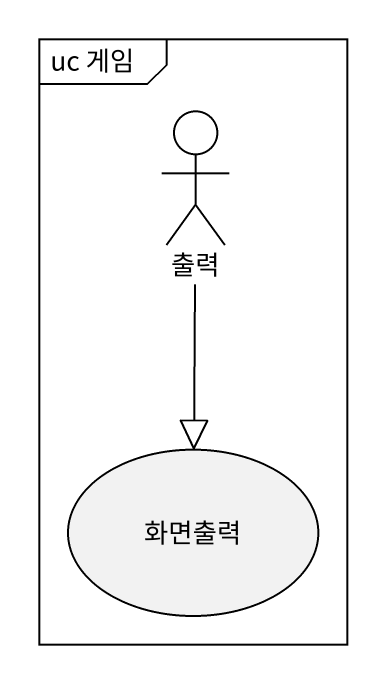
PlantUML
@startuml
mainframe uc 게임
actor 출력
usecase 화면출력
출력 --|> 화면출력
@enduml
